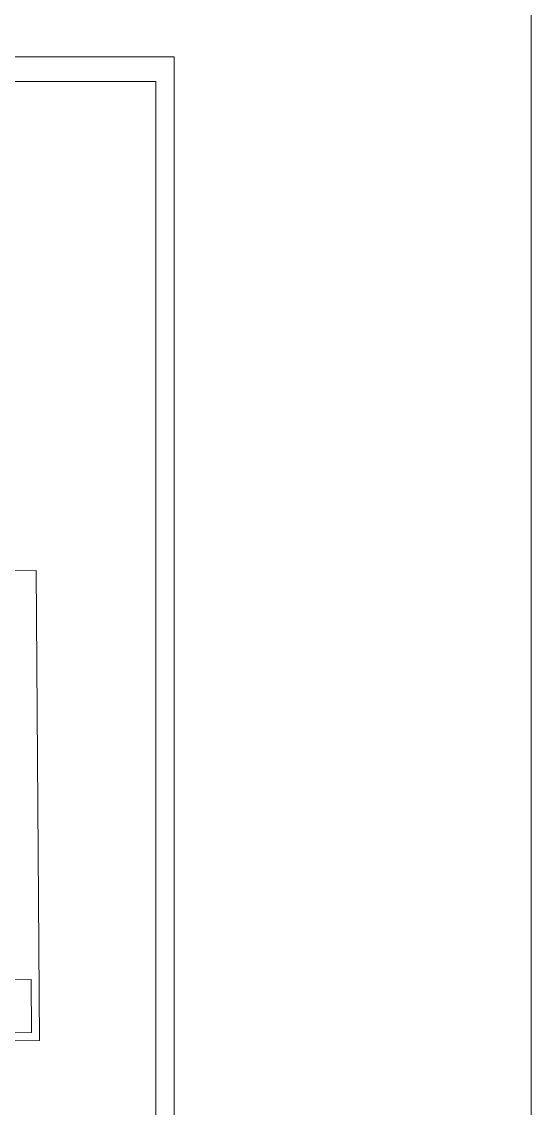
# Model space of a CAD drawing. Header units: inches. Extents: x 4541 to 19811, y -21622 to -6339.
# Drawn here: x 8484 to 8986, y -8887 to -7814 of the extents above; entities that cross this region are included whole.
import ezdxf

# ---------------------------------------------------------------- set-up
doc = ezdxf.new("R2010")
doc.units = ezdxf.units.IN
doc.header["$MEASUREMENT"] = 0
doc.layers.get('0').update_dxf_attribs({"lineweight": 0})

msp = doc.modelspace()

# ---------------------------------------------------------------- linework, layer by layer
at = {"color": 1}
for points in [[(7319.8, -7200.8), (8986.4, -7201.9), (8986.4, -10092.2)], [(4721.7, -9317.2), (4721.7, -9619.2), (8634.1, -9619.2), (8634.1, -7849), (8265.8, -7849), (8265.8, -8056.1), (8394.7, -8056.1), (8394.7, -8084.9), (8417.2, -8084.9)]]:
    msp.add_lwpolyline(points, dxfattribs=at)
at = {"color": 3}
msp.add_lwpolyline([(4735.4, -9323.9), (4735.4, -9609), (8616.1, -9609), (8616.1, -7873.3), (8277.4, -7873.3), (8277.4, -8234.7), (8371.3, -8234.7), (8371.3, -8194.9), (8401.3, -8194.9)], dxfattribs=at)
at = {"color": 5, "ltscale": 5}
for points in [[(8498.1, -8356.2), (8501.3, -8820.4), (8250.6, -8821.3), (8247.4, -8357.1)], [(8493.1, -8760.1), (8493.3, -8812.6), (8264.8, -8813.4), (8264.6, -8760.9)]]:
    msp.add_lwpolyline(points, close=True, dxfattribs=at)

doc.saveas('drawing.dxf')
